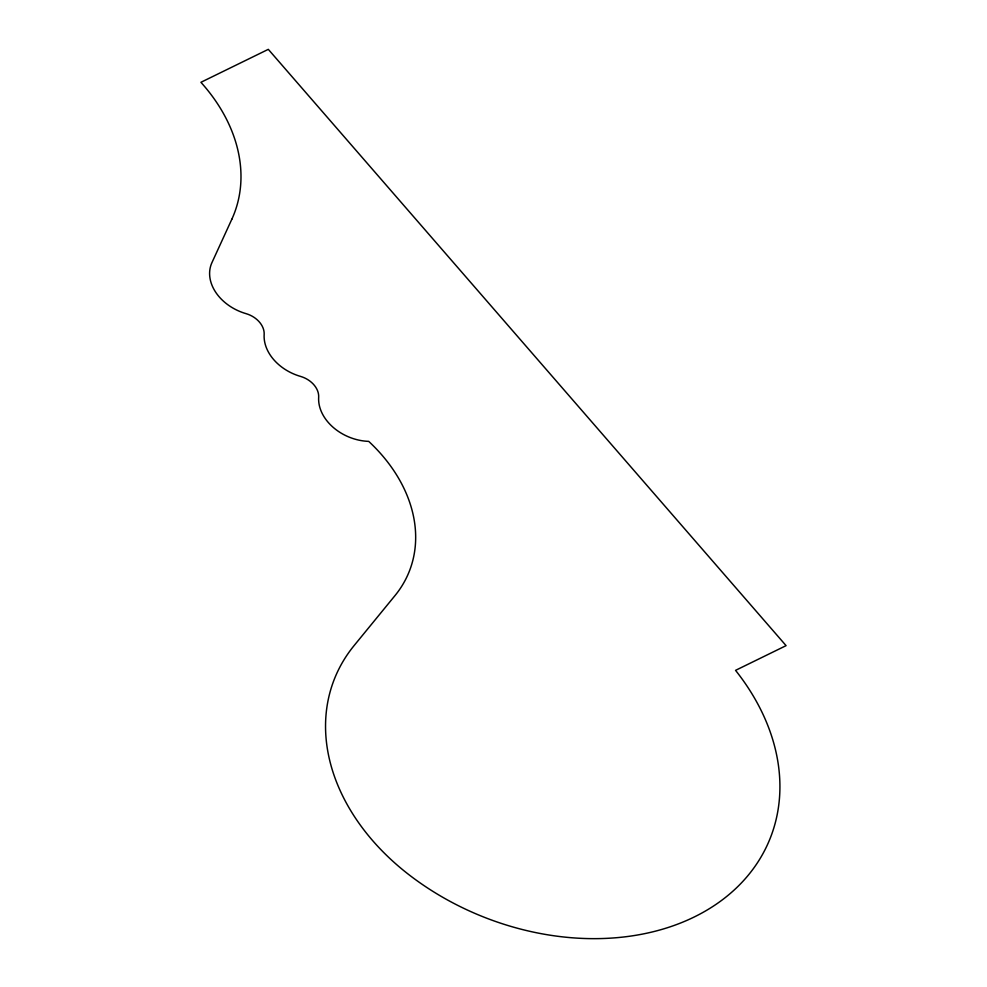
<?xml version="1.0" encoding="UTF-8"?>
<svg xmlns="http://www.w3.org/2000/svg" width="987" height="987" viewBox="0 0 987 987"><rect width="100%" height="100%" fill="white"/><g stroke="black" fill="none" stroke-linecap="round" stroke-linejoin="round"><path stroke-width="1.48" d="M231.809 219.287L211.946 262.604A44.711 33.694 22 0 0 245.997 313.632A22.356 16.841 22 0 1 264.158 334.544A44.711 33.694 22 0 0 300.492 376.392A22.356 16.841 22 0 1 318.665 397.317A44.711 33.694 22 0 0 368.706 441.374A157.735 118.859 22 0 1 395.01 595.58L354.173 645.498A218.571 164.706 22 0 0 409.013 874.766A238.299 179.572 22 0 0 710.578 907.917A238.299 179.572 22 0 0 735.549 670.358L786.084 645.646L268.304 49.35L200.916 82.303A175.168 131.999 22 0 1 231.809 219.287"/></g></svg>
